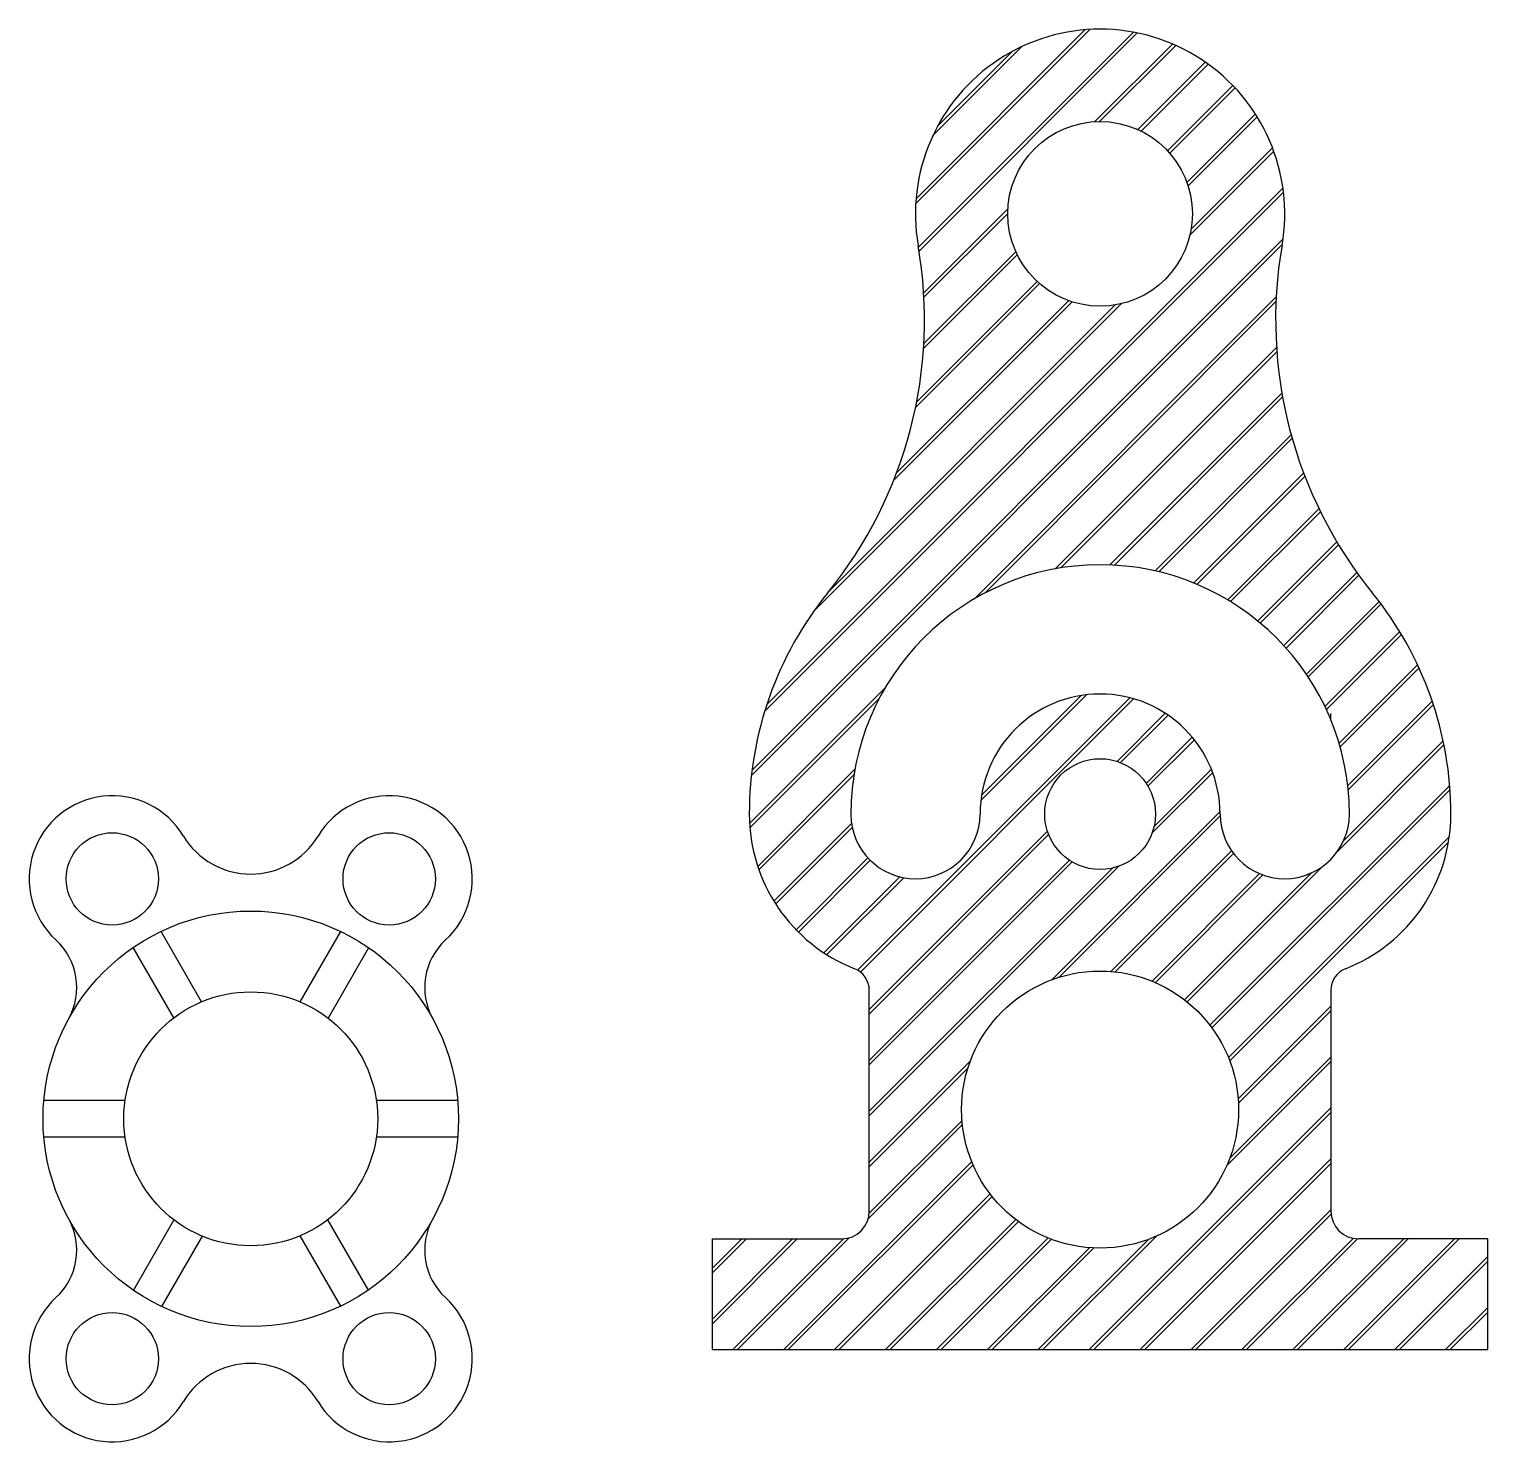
# Model space of a CAD drawing. Header units: millimetres. Extents: x 52 to 368, y 30 to 336.
import ezdxf

# ---------------------------------------------------------------- set-up
doc = ezdxf.new("R2010")
doc.units = ezdxf.units.MM

msp = doc.modelspace()

# ---------------------------------------------------------------- hatches: boundary and pattern name
h = msp.add_hatch()
h.set_pattern_fill('JIS_LC_8A', color=256)
h.paths.add_polyline_path([(323.41, 289.16, 1.188448), (244.59, 289.16, -0.216619), (224.98, 213.88, 0.172042), (208, 166, 0.308308), (230.83, 132.5, -0.308308), (234, 127.84), (234, 80, -0.414214), (228, 74), (200, 74), (200, 50), (368, 50), (368, 74), (340, 74, -0.414214), (334, 80), (334, 127.84, -0.308308), (337.17, 132.5, 0.308308), (360, 166, 0.172042), (343.02, 213.88, -0.216619)])
h.paths.add_polyline_path([(338, 166, -1), (310, 166, 1), (258, 166, -1), (230, 166, -1)], flags=16)
h.paths.add_polyline_path([(264, 296, -1), (304, 296, -1)], flags=16)
h.paths.add_polyline_path([(296, 166, -1), (272, 166, -1)], flags=16)
h.paths.add_polyline_path([(314, 102, -1), (254, 102, -1)], flags=16)

# ---------------------------------------------------------------- linework, layer by layer
for p, q in [((334, 186.4), (334, 187.79)), ((89.36, 125.36), (80.57, 140.59)), ((119.43, 140.59), (110.64, 125.36)), ((83.34, 121.88), (74.55, 137.11)), ((125.53, 137.06), (116.74, 121.82)), ((234, 80), (234, 127.84)), ((334, 127.84), (334, 80)), ((72.79, 104), (55.18, 104)), ((144.82, 104), (127.21, 104)), ((72.79, 96), (55.18, 96)), ((144.82, 96), (127.21, 96)), ((83.36, 78.11), (74.57, 62.88)), ((116.64, 78.11), (125.43, 62.88)), ((89.47, 74.6), (80.67, 59.36)), ((110.62, 74.63), (119.41, 59.4)), ((200, 50), (200, 74)), ((200, 74), (228, 74)), ((368, 74), (340, 74)), ((368, 50), (368, 74)), ((200, 50), (368, 50))]:
    msp.add_line(p, q)
for centre, radius in [((284, 296), 20), ((284, 166), 12), ((70, 151.96), 10), ((130, 151.96), 10), ((100, 100), 45), ((284, 102), 30), ((100, 100), 27.5), ((70, 48.04), 10), ((130, 48.04), 10)]:
    msp.add_circle(centre, radius)
for centre, radius, start, end in [((284, 296), 40, 350.1568, 189.8432), ((151.97, 273.09), 94, 320.9532, 9.8432), ((416.03, 273.09), 94, 170.1568, 219.0468), ((284, 166), 54, 0, 180), ((284, 166), 76, 140.9532, 180), ((284, 166), 76, 140.9532, 180), ((284, 166), 76, 0, 39.0468), ((284, 166), 26, 0, 180), ((70, 151.96), 18, 31.0027, 227.3169), ((130, 151.96), 18, 312.6831, 148.9973), ((244, 166), 36, 180, 248.5399), ((244, 166), 14, 180, 0), ((324, 166), 14, 180, 0), ((324, 166), 36, 291.4601, 0), ((100, 169.99), 17, 211.0027, 328.9973), ((48.31, 128.44), 14, 331.184, 47.3169), ((151.69, 128.44), 14, 132.6831, 208.816), ((229, 127.84), 5, 0, 68.5399), ((339, 127.84), 5, 111.4601, 180), ((228, 80), 6, 270, 0), ((340, 80), 6, 180, 270), ((48.31, 71.56), 14, 312.6831, 28.816), ((151.69, 71.56), 14, 151.184, 227.3169), ((70, 48.04), 18, 132.6831, 328.9973), ((130, 48.04), 18, 211.0027, 47.3169), ((100, 30.01), 17, 31.0027, 148.9973)]:
    msp.add_arc(centre, radius, start, end)

doc.saveas('drawing.dxf')
